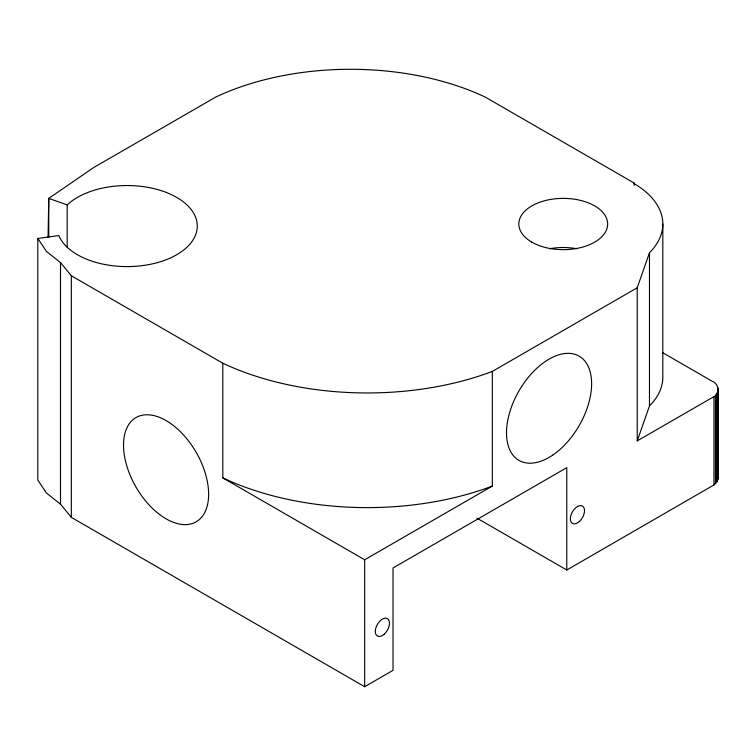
<?xml version="1.0" encoding="UTF-8"?>
<svg xmlns="http://www.w3.org/2000/svg" width="756" height="756" viewBox="0 0 756 756"><rect width="100%" height="100%" fill="white"/><g stroke="black" fill="none" stroke-linecap="round" stroke-linejoin="round"><path stroke-width="1.13" d="M48.063 237.261L48.753 198.384L93.593 167.596L215.725 97.08A212.653 122.774 0 0 1 485.229 97.08L634.171 183.065L634.171 185.428M662.539 352.589L712.18 381.251C719.825 384.067 719.825 394.821 712.18 397.628L637.223 440.909L637.223 287.762L649.48 252.759A99.575 57.494 0 0 0 633.66 183.358L634.171 183.065M476.989 518.172L566.792 570.015L713.947 484.946L716.631 482.337L718.2 477.886L718.2 389.444M637.223 440.909L649.48 405.906A99.575 57.494 0 0 0 662.823 377.159L662.823 224.012M48.753 237.28L48.753 198.384L67.189 204.904A70.213 40.531 0 0 1 177.972 198.148A70.213 40.531 0 0 1 160.603 261.67A70.213 40.531 0 0 1 58.807 235.551L37.8 238.461L46.399 251.379L60.499 262.578L71.338 275.779L222.822 363.23A228.359 131.846 0 0 0 492.326 371.423L637.223 287.762M222.822 363.23L222.822 477.886L364.666 559.78L492.326 486.08L492.326 371.423M37.8 238.461L37.8 480.051L46.399 492.969L60.499 504.167L71.338 517.369L364.666 686.713L393.035 670.336L393.035 567.973L566.792 467.652L566.792 570.015M718.02 476.365L718.2 477.886M718.02 387.922L718.02 479.408M717.501 392.449L717.501 480.901M716.631 393.885L716.631 482.337M715.441 395.246L715.441 483.698M713.947 396.503L713.947 484.946M649.48 252.759L649.48 405.906M364.666 559.78L364.666 686.713M71.338 275.779L71.338 517.369M67.189 204.904L67.189 247.325M60.499 262.578L60.499 504.167M492.326 486.08A228.359 131.846 0 0 1 222.822 477.886M549.527 248.762A44.415 25.647 0 0 1 576.96 248.762M123.521 445.133A60.178 34.748 60 0 0 187.356 524.532A60.178 34.748 60 0 0 187.356 439.425A60.178 34.748 60 0 0 123.521 445.133M553.118 454.847A60.178 34.748 -60 0 0 583.717 359.752A60.178 34.748 -60 0 0 510.347 410.224A60.178 34.748 -60 0 0 553.118 454.847M579.266 521.593A10.026 5.793 -60 0 0 582.441 506.057A10.026 5.793 -60 0 0 570.582 516.575A10.026 5.793 -60 0 0 579.266 521.593M384.228 634.189A10.026 5.793 -60 0 0 387.412 618.654A10.026 5.793 -60 0 0 375.543 629.181A10.026 5.793 -60 0 0 384.228 634.189M531.837 242.147A44.415 25.647 0 0 0 606.151 230.656A44.415 25.647 0 0 0 551.748 199.244A44.415 25.647 0 0 0 531.837 242.147"/></g></svg>
